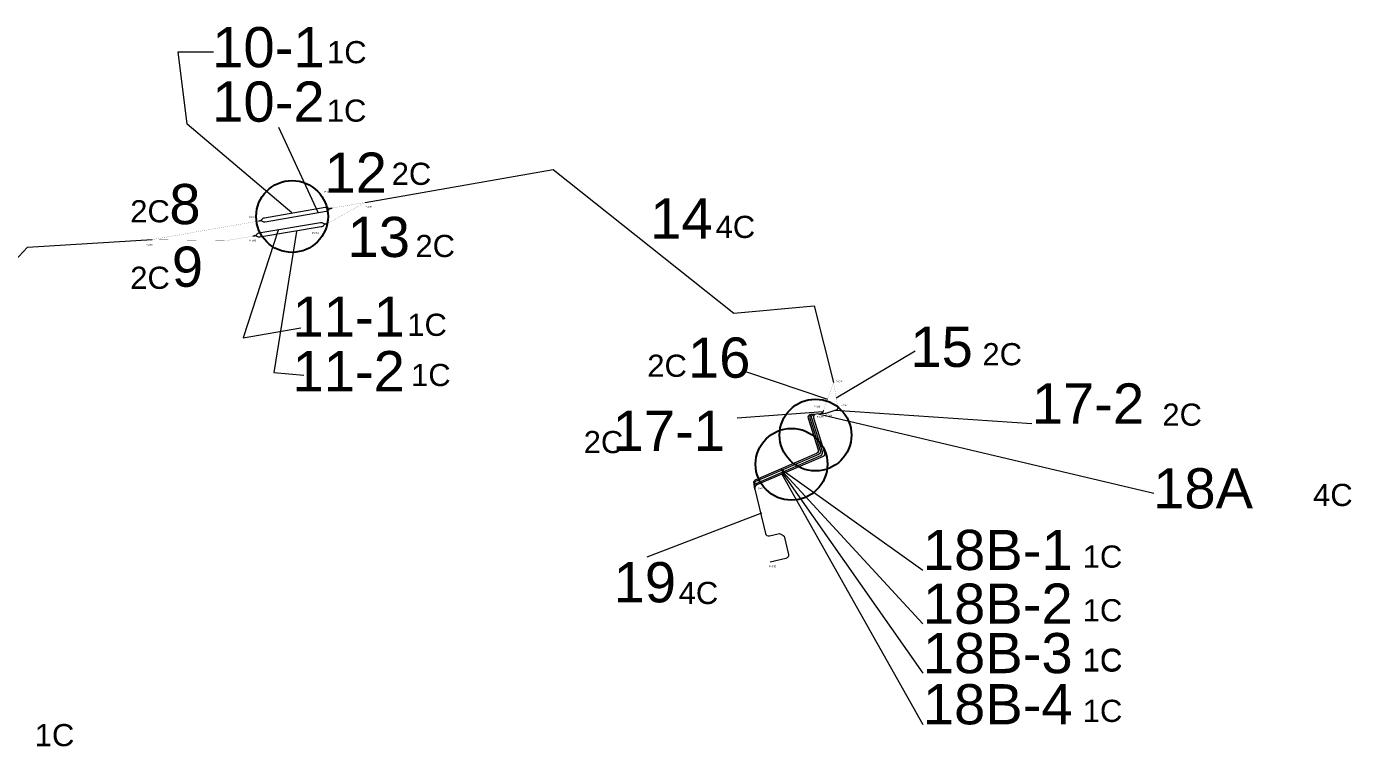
# Model space of a CAD drawing. Header units: metres. Extents: x 454908 to 510509, y 4717009 to 4730077.
# Drawn here: x 504536 to 510509, y 4726830 to 4730077 of the extents above; entities that cross this region are included whole.
import ezdxf

# ---------------------------------------------------------------- set-up
doc = ezdxf.new("R2010")
doc.units = ezdxf.units.M
doc.header["$LTSCALE"] = 0.01
doc.header["$MEASUREMENT"] = 0
doc.layers.add('--PHD', color=6, linetype='Continuous')
for name, color, linetype, lineweight in [('--PUNTOS NOTABLES', 7, 'Continuous', 0), ('-LINEAQ AUXILIAR', 252, 'Continuous', 0), ('LEAR TRAMOS AEREOS 2c', 62, 'Continuous', 0), ('LEAR TRAMOS AEREOS 4c', 6, 'Continuous', 0), ('LEAR TRAMOS AEREOS TEXTO', 2, 'Continuous', 0), ('LEAR TRAMOS SUBTERRANEOS 1c', 5, 'Continuous', 0), ('LEAR TRAMOS SUBTERRANEOS 2c', 7, 'Continuous', 0), ('LEAR TRAMOS SUBTERRANEOS 4c', 30, 'Continuous', 0), ('NUMERO CIRCUITOS', 6, 'Continuous', 0)]:
    doc.layers.add(name, color=color, linetype=linetype, lineweight=lineweight)
doc.styles.add('SOLARIA 2', font='arial.ttf')

msp = doc.modelspace()

# ---------------------------------------------------------------- linework, layer by layer
at = {"layer": '--PHD'}
for centre in [(505732.897, 4729220.522), (508092.399, 4728234.665), (507984.334, 4728102.926)]:
    msp.add_circle(centre, 161.933, dxfattribs=at)
at = {"layer": '-LINEAQ AUXILIAR'}
for points in [[(505732.344, 4729237.469), (505260.344, 4729636.142), (505219.4, 4729963.471), (505378.059, 4729963.471)], [(505672.346, 4729623.356), (505850.982, 4729236.421)], [(505669.667, 4729159.248), (505512.855, 4728672.903), (505773.079, 4728718.307)], [(505752.965, 4729152.465), (505651.231, 4728517.105), (505786.328, 4728505.466)], [(508185.792, 4728402.356), (508541.537, 4728614.281)], [(508148.59, 4728395.13), (507783.477, 4728517.647)], [(508126.294, 4728339.952), (507739.163, 4728310.672)], [(508104.633, 4728329.711), (509617.865, 4727973.08)], [(508180.471, 4728347.278), (509067.491, 4728286.364)], [(507936.062, 4728082.315), (508576.027, 4727625.927)], [(507939.247, 4728074.95), (508576.027, 4727383.709)], [(507940.385, 4728057.989), (508576.027, 4726930.033)], [(507940.712, 4728066.841), (508576.027, 4727160.716)], [(507849.087, 4727882.047), (507332.242, 4727684.574)]]:
    msp.add_lwpolyline(points, dxfattribs=at)
at = {"layer": 'LEAR TRAMOS AEREOS 2c', "const_width": 0.5}
for points in [[(505891.504, 4729188.04), (506062.243, 4729283.876)], [(505913.375, 4729257.905), (506062.243, 4729283.876)], [(505102.133, 4729116), (505581.121, 4729199.786)], [(505101.33, 4729115.712), (505437.784, 4729111.724), (505556.242, 4729131.649)], [(508174, 4728471.462), (508128.003, 4728345.419)], [(508174, 4728471.462), (508191.983, 4728366.077)]]:
    msp.add_lwpolyline(points, dxfattribs=at)
at = {"layer": 'LEAR TRAMOS AEREOS 4c'}
for points in [[(506062.243, 4729283.876), (506909.919, 4729432.223), (507723.887, 4728783.67), (508086.294, 4728817.189), (508174, 4728471.462)], [(503068.33, 4728387.362), (504304.05, 4728830.076), (504539.702, 4729081.698), (505102.133, 4729116)]]:
    msp.add_lwpolyline(points, dxfattribs=at)
at = {"layer": 'LEAR TRAMOS SUBTERRANEOS 1c'}
for points in [[(505581.121, 4729199.786), (505587.358, 4729200.877, 0.20004967), (505597.735, 4729207.5), (505598.16, 4729208.11, -0.20004967), (505608.537, 4729214.733), (505882.513, 4729262.658, -0.20004967), (505894.522, 4729259.951), (505895.129, 4729259.521, 0.20004967), (505907.138, 4729256.814), (505913.375, 4729257.905)], [(505913.375, 4729257.905), (505907.138, 4729256.814, 0.20004967), (505896.761, 4729250.191), (505896.336, 4729249.58, -0.20004967), (505885.959, 4729242.957), (505611.983, 4729195.032, -0.20004967), (505599.974, 4729197.74), (505599.367, 4729198.17, 0.20004967), (505587.358, 4729200.877), (505581.121, 4729199.786)], [(505556.242, 4729131.649), (505562.486, 4729132.699, 0.20004967), (505572.906, 4729139.254), (505573.335, 4729139.862, -0.20004967), (505583.755, 4729146.417), (505860.674, 4729192.995, -0.20004967), (505872.665, 4729190.209), (505873.269, 4729189.775, 0.20004967), (505885.26, 4729186.99), (505891.504, 4729188.04)], [(505891.504, 4729188.04), (505885.26, 4729186.99, 0.20004967), (505874.84, 4729180.435), (505874.412, 4729179.827, -0.20004967), (505863.991, 4729173.272), (505587.073, 4729126.694, -0.20004967), (505575.081, 4729129.479), (505574.477, 4729129.913, 0.20004967), (505562.486, 4729132.699), (505556.242, 4729131.649)], [(508094.921, 4728329.016), (508070.32, 4728327.255, 0.48540135), (508058.861, 4728310.344), (508104.249, 4728167.798, -0.38524559), (508097.022, 4728151.922), (507823.093, 4728033.461, 0.3631508), (507813.868, 4728015.117), (507819.45, 4727991.378)], [(508078.571, 4728327.845, 0.48492925), (508067.106, 4728310.953), (508113.901, 4728163.208, -0.3848068), (508106.668, 4728147.351), (507822.655, 4728024.53, 0.36321597), (507815.16, 4728009.622), (507819.45, 4727991.378)], [(507819.45, 4727991.378), (507817.026, 4728001.687, -0.36321597), (507824.521, 4728016.595), (508116.457, 4728142.842, 0.38478148), (508123.69, 4728158.698), (508075.296, 4728311.541, -0.43383536), (508084.598, 4728328.092)], [(508094.921, 4728329.016, 0.48492925), (508083.455, 4728312.124), (508133.489, 4728154.153, -0.3849019), (508126.252, 4728138.294), (507828.675, 4728009.724, 0.36324455), (507819.445, 4727991.377)]]:
    msp.add_lwpolyline(points, format="xyb", dxfattribs=at)
at = {"layer": 'LEAR TRAMOS SUBTERRANEOS 2c'}
for points in [[(508191.983, 4728366.077), (508192.77, 4728361.463, -0.37435693), (508183.883, 4728346.884), (508138.487, 4728332.494, -0.05894965), (508135.487, 4728331.919), (508114.346, 4728330.406)], [(508128.003, 4728345.419), (508125.63, 4728338.916, -0.29553752), (508114.346, 4728330.406)]]:
    msp.add_lwpolyline(points, format="xyb", dxfattribs=at)
at = {"layer": 'LEAR TRAMOS SUBTERRANEOS 4c'}
msp.add_lwpolyline([(508114.346, 4728330.406), (508094.921, 4728329.016)], dxfattribs=at)
msp.add_lwpolyline([(507819.45, 4727991.378), (507866.588, 4727790.929, 0.42012073), (507884.917, 4727779.834), (507924.24, 4727789.92, -0.1991843), (507935.619, 4727788.292), (507946.02, 4727782.123, -0.20471692), (507952.981, 4727772.608), (507970.66, 4727696.322, -0.41421356), (507959.434, 4727678.323), (507887.696, 4727661.697)], format="xyb", dxfattribs=at)

# ---------------------------------------------------------------- texts
at = {"layer": '--PUNTOS NOTABLES', "char_height": 8, "attachment_point": 1, "style": 'SOLARIA 2'}
for s, insert in [('P-033', (505878.862, 4729335.475)), ('P-035', (506063, 4729267.669)), ('P-031', (505539, 4729221.033)), ('P-034', (505823, 4729150.033)), ('P-030', (505074.5, 4729096.033)), ('P-032', (505541, 4729116.533)), ('P-036', (508183.5, 4728480.033)), ('P-037', (508207.5, 4728373.675)), ('P-038', (508084, 4728366.675)), ('P-040', (508098, 4728320.675)), ('P-039', (508138, 4728326.175)), ('P-041', (507834, 4727997.175)), ('P-042', (507884, 4727646.675))]:
    msp.add_mtext_dynamic_manual_height_columns(s, width=220.42992, gutter_width=4532.036, heights=[0], dxfattribs=dict(at, insert=insert))
at = {"layer": 'LEAR TRAMOS AEREOS TEXTO', "style": 'SOLARIA 2'}
for s, height, p in [('10-1', 181.2814, (505372.775, 4729893.232)), ('10-2', 181.2814, (505372.775, 4729647.869)), ('12', 181.2814, (505878.862, 4729327.443)), ('8', 181.281, (505179.513, 4729185.758)), ('14', 181.2814, (507347.04, 4729120.45)), ('13', 181.2814, (505982.901, 4729037.576)), ('9', 181.281, (505190.76, 4728903.516)), ('11-1', 181.2814, (505734.71, 4728677.714)), ('16', 181.2814, (507517.46, 4728493.253)), ('15', 181.2814, (508520.319, 4728541.947)), ('11-2', 181.2814, (505734.71, 4728432.351)), ('17-2', 181.2814, (509067.491, 4728286.364)), ('17-1', 181.2814, (507177.551, 4728163.39)), ('18A', 181.2814, (509614.471, 4727903.814)), ('18B-1', 181.2814, (508576.027, 4727625.927)), ('19', 181.2814, (507182.173, 4727480.306)), ('18B-2', 181.2814, (508576.027, 4727383.709)), ('18B-3', 181.2814, (508576.027, 4727160.716)), ('18B-4', 181.2814, (508576.027, 4726930.033))]:
    msp.add_text(s, height=height, dxfattribs=at).set_placement(p)
at = {"layer": 'NUMERO CIRCUITOS', "style": 'SOLARIA 2'}
for s, p in [('1C', (505890.479, 4729911.491)), ('1C', (505889.436, 4729647.779)), ('2C', (506181.902, 4729362.909)), ('2C', (505003.34, 4729193.975)), ('4C', (507642.033, 4729123.451)), ('2C', (506288.796, 4729037.363)), ('2C', (505003.34, 4728893.993)), ('1C', (506252.162, 4728681.975)), ('2C', (508844.908, 4728549.357)), ('1C', (506269.266, 4728455.506)), ('2C', (507334.049, 4728497.282)), ('2C', (509655.905, 4728276.716)), ('2C', (507047.344, 4728153.12)), ('4C', (510335.407, 4727914.625)), ('1C', (509296.963, 4727636.738)), ('4C', (507475.427, 4727472.672)), ('1C', (509296.963, 4727394.521)), ('1C', (509296.963, 4727171.527)), ('1C', (509296.963, 4727167.682)), ('1C', (509296.963, 4726940.844)), ('1C', (504572.808, 4726831.517))]:
    msp.add_text(s, height=100, dxfattribs=at).set_placement(p)

doc.saveas('drawing.dxf')
